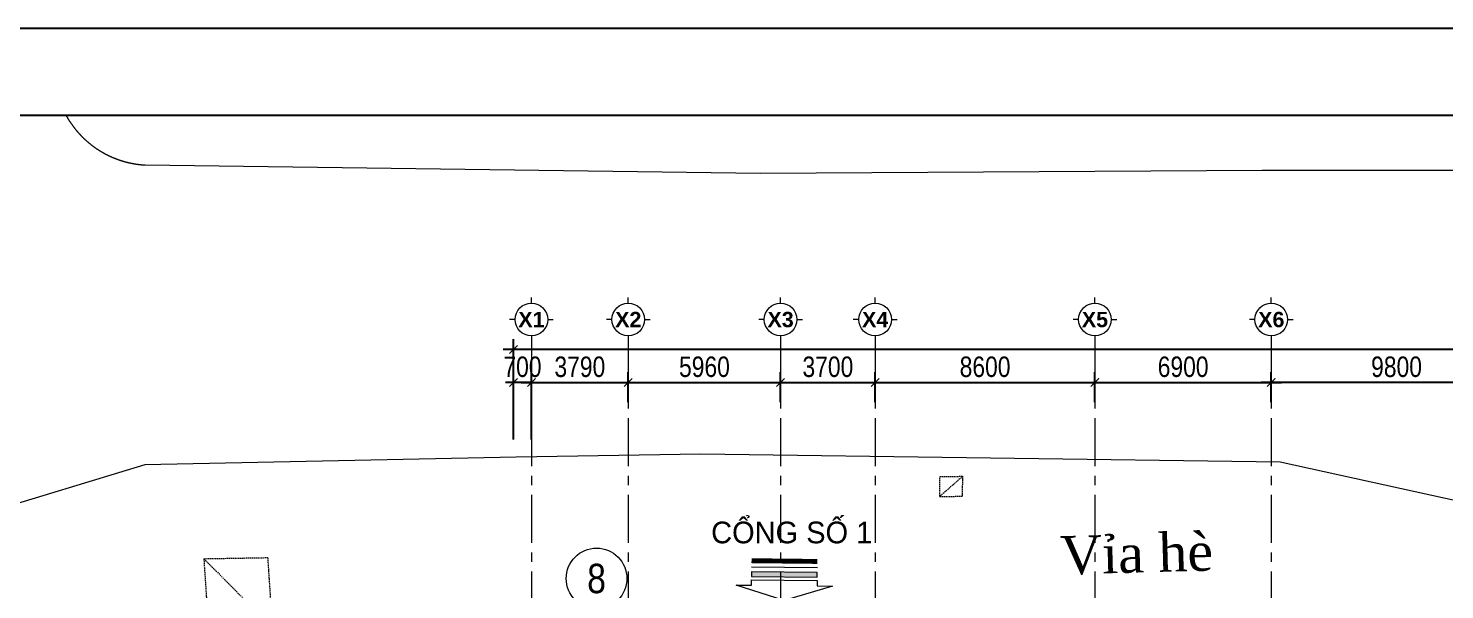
# Model space of a CAD drawing. Header units: millimetres. Extents: x -346728 to 1320345, y -537202 to -385966.
# Drawn here: x 128204 to 183622, y -407916 to -385966 of the extents above; entities that cross this region are included whole.
import ezdxf
from ezdxf.enums import TextEntityAlignment as Align
from ezdxf.xclip import XClip

# ---------------------------------------------------------------- set-up
doc = ezdxf.new("R2010")
doc.units = ezdxf.units.MM
doc.header["$LTSCALE"] = 100
doc.header["$XCLIPFRAME"] = 2
doc.set_wipeout_variables(frame=1)
doc.linetypes.add('NETNHA500', pattern=[0.75, 0.5, -0.25])
doc.linetypes.add('X1326_GLB$0$CENTER', pattern=[2, 1.25, -0.25, 0.25, -0.25])
for name, color, linetype, lineweight in [('0 T KY HIEU', 7, 'Continuous', 9), ('0 T TEXT', 7, 'Continuous', 13), ('LINE', 7, 'Continuous', 13), ('X1326_GLB$0$A-tim', 8, 'X1326_GLB$0$CENTER', 9), ('X1326_GLB$0$Xref-Plan Grid$0$A-kich thuoc', 251, 'Continuous', 13), ('X1326_GLB$0$Xref-Plan Grid$0$A-ky hieu', 7, 'Continuous', 13)]:
    doc.layers.add(name, color=color, linetype=linetype, lineweight=lineweight)
doc.layers.add('NHA', color=3, linetype='NETNHA500')
doc.layers.add('TEXT2', color=8, linetype='Continuous')
doc.styles.add('TEXT2', font='VNTIME.TTF', dxfattribs={"height": 1.5})
doc.styles.add('TOAN - FONT ARIAL', font='Arial_1.ttf', dxfattribs={"width": 0.8})
doc.styles.add('VnAvantH', font='VHAVAN.TTF')
doc.styles.add('VNI-HELSE-CONDENSE', font='VHELVCN.TTF')
doc.styles.add('X1326_GLB$0$Xref-Plan Grid$0$BRG-Chu Hoa', font='Arialbd_1.ttf')
doc.dimstyles.new('X1326_GLB$0$200', dxfattribs={"dimscale": 400, "dimtxt": 2, "dimasz": 0.8, "dimexe": 1, "dimexo": 1, "dimgap": 0.5, "dimtad": 1, "dimdec": 0, "dimzin": 0, "dimdsep": 46, "dimtxsty": 'TOAN - FONT ARIAL', "dimblk": 'ARCHTICK', "dimcen": 0.8, "dimdle": 1, "dimclrd": 7, "dimclre": 7, "dimclrt": 7, "dimadec": 0, "dimazin": 0, "dimtfac": 1, "dimtdec": 0, "dimtix": 1, "dimtmove": 2, "dimatfit": 3, "dimfxl": 1, "dimtolj": 1, "dimtzin": 0, "dimarcsym": 0})

# ---------------------------------------------------------------- blocks, each defined once
blk = doc.blocks.new('_ArchTick')
at = {"color": 0, "linetype": 'ByBlock', "const_width": 0.15}
blk.add_lwpolyline([(-0.5, -0.5), (0.5, 0.5)], dxfattribs=at)
blk = doc.blocks.new('*D656')
at = {"layer": 'DEFPOINTS', "color": 0, "transparency": 16777216}
for p in [(151679, -399814), (147889, -400986, 0), (151679, -400986, 0)]:
    blk.add_point(p, dxfattribs=at)
at = {"layer": 'X1326_GLB$0$Xref-Plan Grid$0$A-kich thuoc', "color": 7, "lineweight": -2, "transparency": 16777216}
for p, q in [((147889, -400586), (147889, -399414)), ((151679, -400586), (151679, -399414)), ((147489, -399814), (152079, -399814))]:
    blk.add_line(p, q, dxfattribs=at)
at = {"layer": 'X1326_GLB$0$Xref-Plan Grid$0$A-kich thuoc', "color": 7, "lineweight": -2, "transparency": 16777216, "xscale": 320, "yscale": 320, "zscale": 320, "rotation": 180}
blk.add_blockref('_ArchTick', (147889, -399814), dxfattribs=at)
at = {"layer": 'X1326_GLB$0$Xref-Plan Grid$0$A-kich thuoc', "color": 7, "lineweight": -2, "transparency": 16777216, "xscale": 320, "yscale": 320, "zscale": 320}
blk.add_blockref('_ArchTick', (151679, -399814), dxfattribs=at)
at = {"layer": 'X1326_GLB$0$Xref-Plan Grid$0$A-kich thuoc', "color": 7, "transparency": 16777216, "insert": (149784, -399205), "char_height": 800, "attachment_point": 5, "style": 'TOAN - FONT ARIAL'}
blk.add_mtext('\\A1;3790', dxfattribs=at)
blk = doc.blocks.new('*D658')
at = {"layer": 'DEFPOINTS', "color": 0, "transparency": 16777216}
for p in [(176839, -399814), (169939, -400986, 0), (176839, -400986, 0)]:
    blk.add_point(p, dxfattribs=at)
at = {"layer": 'X1326_GLB$0$Xref-Plan Grid$0$A-kich thuoc', "color": 7, "lineweight": -2, "transparency": 16777216}
for p, q in [((169939, -400586), (169939, -399414)), ((176839, -400586), (176839, -399414)), ((169539, -399814), (177239, -399814))]:
    blk.add_line(p, q, dxfattribs=at)
at = {"layer": 'X1326_GLB$0$Xref-Plan Grid$0$A-kich thuoc', "color": 7, "lineweight": -2, "transparency": 16777216, "xscale": 320, "yscale": 320, "zscale": 320, "rotation": 180}
blk.add_blockref('_ArchTick', (169939, -399814), dxfattribs=at)
at = {"layer": 'X1326_GLB$0$Xref-Plan Grid$0$A-kich thuoc', "color": 7, "lineweight": -2, "transparency": 16777216, "xscale": 320, "yscale": 320, "zscale": 320}
blk.add_blockref('_ArchTick', (176839, -399814), dxfattribs=at)
at = {"layer": 'X1326_GLB$0$Xref-Plan Grid$0$A-kich thuoc', "color": 7, "transparency": 16777216, "insert": (173389, -399205), "char_height": 800, "attachment_point": 5, "style": 'TOAN - FONT ARIAL'}
blk.add_mtext('\\A1;6900', dxfattribs=at)
blk = doc.blocks.new('*D659')
at = {"layer": 'DEFPOINTS', "color": 0, "transparency": 16777216}
for p in [(169939, -399814), (161339, -400986, 0), (169939, -400986, 0)]:
    blk.add_point(p, dxfattribs=at)
at = {"layer": 'X1326_GLB$0$Xref-Plan Grid$0$A-kich thuoc', "color": 7, "lineweight": -2, "transparency": 16777216}
for p, q in [((161339, -400586), (161339, -399414)), ((169939, -400586), (169939, -399414)), ((160939, -399814), (170339, -399814))]:
    blk.add_line(p, q, dxfattribs=at)
at = {"layer": 'X1326_GLB$0$Xref-Plan Grid$0$A-kich thuoc', "color": 7, "lineweight": -2, "transparency": 16777216, "xscale": 320, "yscale": 320, "zscale": 320, "rotation": 180}
blk.add_blockref('_ArchTick', (161339, -399814), dxfattribs=at)
at = {"layer": 'X1326_GLB$0$Xref-Plan Grid$0$A-kich thuoc', "color": 7, "lineweight": -2, "transparency": 16777216, "xscale": 320, "yscale": 320, "zscale": 320}
blk.add_blockref('_ArchTick', (169939, -399814), dxfattribs=at)
at = {"layer": 'X1326_GLB$0$Xref-Plan Grid$0$A-kich thuoc', "color": 7, "transparency": 16777216, "insert": (165639, -399205), "char_height": 800, "attachment_point": 5, "style": 'TOAN - FONT ARIAL'}
blk.add_mtext('\\A1;8600', dxfattribs=at)
blk = doc.blocks.new('*D660')
at = {"layer": 'DEFPOINTS', "color": 0, "transparency": 16777216}
for p in [(161339, -399814), (157639, -400986, 0), (161339, -400986, 0)]:
    blk.add_point(p, dxfattribs=at)
at = {"layer": 'X1326_GLB$0$Xref-Plan Grid$0$A-kich thuoc', "color": 7, "lineweight": -2, "transparency": 16777216}
for p, q in [((157639, -400586), (157639, -399414)), ((161339, -400586), (161339, -399414)), ((157239, -399814), (161739, -399814))]:
    blk.add_line(p, q, dxfattribs=at)
at = {"layer": 'X1326_GLB$0$Xref-Plan Grid$0$A-kich thuoc', "color": 7, "lineweight": -2, "transparency": 16777216, "xscale": 320, "yscale": 320, "zscale": 320, "rotation": 180}
blk.add_blockref('_ArchTick', (157639, -399814), dxfattribs=at)
at = {"layer": 'X1326_GLB$0$Xref-Plan Grid$0$A-kich thuoc', "color": 7, "lineweight": -2, "transparency": 16777216, "xscale": 320, "yscale": 320, "zscale": 320}
blk.add_blockref('_ArchTick', (161339, -399814), dxfattribs=at)
at = {"layer": 'X1326_GLB$0$Xref-Plan Grid$0$A-kich thuoc', "color": 7, "transparency": 16777216, "insert": (159489, -399205), "char_height": 800, "attachment_point": 5, "style": 'TOAN - FONT ARIAL'}
blk.add_mtext('\\A1;3700', dxfattribs=at)
blk = doc.blocks.new('*D661')
at = {"layer": 'DEFPOINTS', "color": 0, "transparency": 16777216}
for p in [(147189, -398521), (147189, -400706, 0), (236189, -400693, 0)]:
    blk.add_point(p, dxfattribs=at)
at = {"layer": 'X1326_GLB$0$Xref-Plan Grid$0$A-kich thuoc', "color": 7, "lineweight": -2, "transparency": 16777216}
for p, q in [((147189, -400306), (147189, -398121)), ((236189, -400293), (236189, -398121)), ((236589, -398521), (146789, -398521))]:
    blk.add_line(p, q, dxfattribs=at)
at = {"layer": 'X1326_GLB$0$Xref-Plan Grid$0$A-kich thuoc', "color": 7, "lineweight": -2, "transparency": 16777216, "xscale": 320, "yscale": 320, "zscale": 320, "rotation": 180}
blk.add_blockref('_ArchTick', (147189, -398521), dxfattribs=at)
at = {"layer": 'X1326_GLB$0$Xref-Plan Grid$0$A-kich thuoc', "color": 7, "lineweight": -2, "transparency": 16777216, "xscale": 320, "yscale": 320, "zscale": 320}
blk.add_blockref('_ArchTick', (236189, -398521), dxfattribs=at)
at = {"layer": 'X1326_GLB$0$Xref-Plan Grid$0$A-kich thuoc', "color": 7, "transparency": 16777216, "insert": (191689, -397912), "char_height": 800, "attachment_point": 5, "style": 'TOAN - FONT ARIAL'}
blk.add_mtext('\\A1;89000', dxfattribs=at)
blk = doc.blocks.new('*U241')
for p, q in [((0, 3.19), (0, 4.28)), ((-3.19, 0), (-4.28, 0)), ((3.19, 0), (4.28, 0)), ((0, -3.19), (0, -4.28))]:
    blk.add_line(p, q)
blk.add_circle((0, 0), 3.19)
at = {"color": 7, "style": 'X1326_GLB$0$Xref-Plan Grid$0$BRG-Chu Hoa'}
blk.add_attdef('1', text='', height=3, dxfattribs=at).set_placement((0, 0), align=Align.MIDDLE_CENTER)
blk = doc.blocks.new('*U242')
for p, q in [((0, 3.19), (0, 4.28)), ((-3.19, 0), (-4.28, 0)), ((3.19, 0), (4.28, 0)), ((0, -3.19), (0, -4.28))]:
    blk.add_line(p, q)
blk.add_circle((0, 0), 3.19)
at = {"color": 7, "style": 'X1326_GLB$0$Xref-Plan Grid$0$BRG-Chu Hoa'}
blk.add_attdef('1', text='', height=3, dxfattribs=at).set_placement((0, 0), align=Align.MIDDLE_CENTER)
blk = doc.blocks.new('*U243')
for p, q in [((0, 3.19), (0, 4.28)), ((-3.19, 0), (-4.28, 0)), ((3.19, 0), (4.28, 0)), ((0, -3.19), (0, -4.28))]:
    blk.add_line(p, q)
blk.add_circle((0, 0), 3.19)
at = {"color": 7, "style": 'X1326_GLB$0$Xref-Plan Grid$0$BRG-Chu Hoa'}
blk.add_attdef('1', text='', height=3, dxfattribs=at).set_placement((0, 0), align=Align.MIDDLE_CENTER)
blk = doc.blocks.new('*U244')
for p, q in [((0, 3.19), (0, 4.28)), ((-3.19, 0), (-4.28, 0)), ((3.19, 0), (4.28, 0)), ((0, -3.19), (0, -4.28))]:
    blk.add_line(p, q)
blk.add_circle((0, 0), 3.19)
at = {"color": 7, "style": 'X1326_GLB$0$Xref-Plan Grid$0$BRG-Chu Hoa'}
blk.add_attdef('1', text='', height=3, dxfattribs=at).set_placement((0, 0), align=Align.MIDDLE_CENTER)
blk = doc.blocks.new('*D434')
at = {"layer": 'DEFPOINTS', "color": 0, "transparency": 16777216}
for p in [(176839, -399814), (176839, -400986, 0), (186639, -400986, 0)]:
    blk.add_point(p, dxfattribs=at)
at = {"layer": 'X1326_GLB$0$Xref-Plan Grid$0$A-kich thuoc', "color": 7, "lineweight": -2, "transparency": 16777216}
for p, q in [((176839, -400586), (176839, -399414)), ((186639, -400586), (186639, -399414)), ((187039, -399814), (176439, -399814))]:
    blk.add_line(p, q, dxfattribs=at)
at = {"layer": 'X1326_GLB$0$Xref-Plan Grid$0$A-kich thuoc', "color": 7, "lineweight": -2, "transparency": 16777216, "xscale": 320, "yscale": 320, "zscale": 320, "rotation": 180}
blk.add_blockref('_ArchTick', (176839, -399814), dxfattribs=at)
at = {"layer": 'X1326_GLB$0$Xref-Plan Grid$0$A-kich thuoc', "color": 7, "lineweight": -2, "transparency": 16777216, "xscale": 320, "yscale": 320, "zscale": 320}
blk.add_blockref('_ArchTick', (186639, -399814), dxfattribs=at)
at = {"layer": 'X1326_GLB$0$Xref-Plan Grid$0$A-kich thuoc', "color": 7, "transparency": 16777216, "insert": (181739, -399205), "char_height": 800, "attachment_point": 5, "style": 'TOAN - FONT ARIAL'}
blk.add_mtext('\\A1;9800', dxfattribs=at)
blk = doc.blocks.new('*D680')
at = {"layer": 'DEFPOINTS', "color": 0, "transparency": 16777216}
for p in [(147189, -399814), (147189, -402439, 0), (147889, -402439, 0)]:
    blk.add_point(p, dxfattribs=at)
at = {"layer": 'X1326_GLB$0$Xref-Plan Grid$0$A-kich thuoc', "color": 7, "lineweight": -2, "transparency": 16777216}
for p, q in [((147189, -402039), (147189, -399414)), ((147889, -402039), (147889, -399414)), ((147189, -399814), (146869, -399814)), ((147889, -399814), (147189, -399814)), ((147889, -399814), (148209, -399814))]:
    blk.add_line(p, q, dxfattribs=at)
at = {"layer": 'X1326_GLB$0$Xref-Plan Grid$0$A-kich thuoc', "color": 7, "lineweight": -2, "transparency": 16777216, "xscale": 320, "yscale": 320, "zscale": 320}
blk.add_blockref('_ArchTick', (147189, -399814), dxfattribs=at)
at = {"layer": 'X1326_GLB$0$Xref-Plan Grid$0$A-kich thuoc', "color": 7, "lineweight": -2, "transparency": 16777216, "xscale": 320, "yscale": 320, "zscale": 320, "rotation": 180}
blk.add_blockref('_ArchTick', (147889, -399814), dxfattribs=at)
at = {"layer": 'X1326_GLB$0$Xref-Plan Grid$0$A-kich thuoc', "color": 7, "transparency": 16777216, "insert": (147539, -399205), "char_height": 800, "attachment_point": 5, "style": 'TOAN - FONT ARIAL'}
blk.add_mtext('\\A1;700', dxfattribs=at)
blk = doc.blocks.new('*U255')
for p, q in [((0, 3.19), (0, 4.28)), ((-3.19, 0), (-4.28, 0)), ((3.19, 0), (4.28, 0)), ((0, -3.19), (0, -4.28))]:
    blk.add_line(p, q)
blk.add_circle((0, 0), 3.19)
at = {"color": 7, "style": 'X1326_GLB$0$Xref-Plan Grid$0$BRG-Chu Hoa'}
blk.add_attdef('1', text='', height=3, dxfattribs=at).set_placement((0, 0), align=Align.MIDDLE_CENTER)
blk = doc.blocks.new('*D688')
at = {"layer": 'DEFPOINTS', "color": 0, "transparency": 16777216}
for p in [(157639, -399814), (151679, -400986, 0), (157639, -400986, 0)]:
    blk.add_point(p, dxfattribs=at)
at = {"layer": 'X1326_GLB$0$Xref-Plan Grid$0$A-kich thuoc', "color": 7, "lineweight": -2, "transparency": 16777216}
for p, q in [((151679, -400586), (151679, -399414)), ((157639, -400586), (157639, -399414)), ((151279, -399814), (158039, -399814))]:
    blk.add_line(p, q, dxfattribs=at)
at = {"layer": 'X1326_GLB$0$Xref-Plan Grid$0$A-kich thuoc', "color": 7, "lineweight": -2, "transparency": 16777216, "xscale": 320, "yscale": 320, "zscale": 320, "rotation": 180}
blk.add_blockref('_ArchTick', (151679, -399814), dxfattribs=at)
at = {"layer": 'X1326_GLB$0$Xref-Plan Grid$0$A-kich thuoc', "color": 7, "lineweight": -2, "transparency": 16777216, "xscale": 320, "yscale": 320, "zscale": 320}
blk.add_blockref('_ArchTick', (157639, -399814), dxfattribs=at)
at = {"layer": 'X1326_GLB$0$Xref-Plan Grid$0$A-kich thuoc', "color": 7, "transparency": 16777216, "insert": (154659, -399205), "char_height": 800, "attachment_point": 5, "style": 'TOAN - FONT ARIAL'}
blk.add_mtext('\\A1;5960', dxfattribs=at)
blk = doc.blocks.new('*U265')
for p, q in [((0, 3.19), (0, 4.28)), ((-3.19, 0), (-4.28, 0)), ((3.19, 0), (4.28, 0)), ((0, -3.19), (0, -4.28))]:
    blk.add_line(p, q)
blk.add_circle((0, 0), 3.19)
at = {"color": 7, "style": 'X1326_GLB$0$Xref-Plan Grid$0$BRG-Chu Hoa'}
blk.add_attdef('1', text='', height=3, dxfattribs=at).set_placement((0, 0), align=Align.MIDDLE_CENTER)
blk = doc.blocks.new('LVL-KHUNGTEN')
blk.add_lwpolyline([(61073, 41093), (119124, 41093), (119124, 62), (61073, 62)], close=True)
at = {"layer": 'DEFPOINTS'}
blk.add_line((61073, 41093), (119124, 41093), dxfattribs=at)
blk = doc.blocks.new('mb duong hh')
at = {"layer": 'LINE', "color": 252, "lineweight": 9}
for p, q in [((-29440, 112670), (-5359, 112353)), ((-5359, 112353), (14268, 112471)), ((14268, 112471), (34799, 112447)), ((24952, 98847), (14977, 101049))]:
    blk.add_line(p, q, dxfattribs=at)
blk.add_lwpolyline([(14977, 101049), (-7702, 101358), (-14927, 101246), (-29449, 100943), (-35818, 99008), (-40020, 95429), (-42101, 92117), (-42609, 87567), (-42104, 81482), (-40823, 74903), (-34507, 57500), (-12505, -1540), (-11062, -5026), (-1334, -3647), (4526, -1388), (38515, 14361), (36944, 16828)], dxfattribs=at)
blk.add_arc((-29227, 116445), 3782, 91.7333, 266.7599, dxfattribs=at)
at = {"layer": 'NHA', "color": 252, "lineweight": 9}
for p, q in [((2553, 100495), (1650, 99707)), ((1650, 99707), (1662, 100487)), ((1662, 100487), (2553, 100495)), ((2542, 99714), (2553, 100495)), ((1650, 99707), (2542, 99714)), ((-27144, 97272), (-24647, 97316)), ((-27144, 97272), (-26961, 94539)), ((-27144, 97272), (-24464, 94583)), ((-24647, 97316), (-24464, 94583))]:
    blk.add_line(p, q, dxfattribs=at)
at = {"layer": 'TEXT2', "color": 252, "lineweight": 9, "style": 'TEXT2'}
blk.add_text('VØa hÌ', height=1500.5, rotation=1.5213, dxfattribs=at).set_placement((6385, 96653))
blk = doc.blocks.new('T STT')
at = {"color": 7, "linetype": 'Continuous'}
blk.add_wipeout([(376644, 277984), (376756, 277976), (376879, 277949), (377025, 277888), (377156, 277799), (377266, 277687), (377334, 277588), (377398, 277451), (377433, 277317), (377444, 277184), (377433, 277051), (377404, 276935), (377365, 276838), (377294, 276718), (377203, 276612), (377122, 276543), (377011, 276473), (376888, 276422), (376741, 276390), (376644, 276384), (376532, 276392), (376392, 276425), (376245, 276491), (376127, 276573), (376049, 276649), (375987, 276727), (375927, 276828), (375876, 276960), (375853, 277065), (375844, 277184), (375850, 277284), (375877, 277411), (375908, 277499), (375964, 277605), (376040, 277709), (376130, 277798), (376216, 277860), (376313, 277912), (376426, 277954), (376557, 277979)], dxfattribs=at)
at = {"layer": '0 T KY HIEU', "color": 7}
blk.add_circle((376644, 277184), 800, dxfattribs=at)
at = {"layer": '0 T TEXT', "color": 7, "style": 'VNI-HELSE-CONDENSE'}
blk.add_attdef('0', text='', height=750, dxfattribs=at).set_placement((376644, 277184), align=Align.MIDDLE_CENTER)
blk = doc.blocks.new('T MUI TEN GATE')
at = {"layer": '0 T KY HIEU', "ltscale": 2000, "true_color": 0xff0505}
blk.add_hatch(color=1, dxfattribs=at).paths.add_polyline_path([(374812, 297915), (374812, 298224), (378999, 298224), (378999, 297915)])
at = {"layer": '0 T KY HIEU', "color": 1, "ltscale": 60, "true_color": 0xff0505}
blk.add_line((374812, 298517), (379013, 298517), dxfattribs=at)
at = {"layer": '0 T KY HIEU', "color": 1, "ltscale": 60, "true_color": 0xff0505, "const_width": 311}
blk.add_lwpolyline([(374812, 298925), (379010, 298925)], dxfattribs=at)
at = {"layer": '0 T KY HIEU', "color": 1, "ltscale": 2000, "true_color": 0xff0505}
for points in [[(373843, 297367), (376912, 296411), (379969, 297367), (378999, 297367), (378999, 297704), (374812, 297704), (374812, 297367), (373843, 297367)], [(374812, 297915), (374812, 298224), (378999, 298224), (378999, 297915), (374812, 297915)]]:
    blk.add_lwpolyline(points, dxfattribs=at)
blk = doc.blocks.new('MB HANG RAO TAM')
ref = blk.add_blockref('T STT', (-556229, -333752, -2472), dxfattribs=dict(xscale=1.483571909629973, yscale=1.483571909629973, zscale=1.483571909629973))
ref.add_attrib('0', '8', dxfattribs={"layer": '0 T TEXT', "color": 7, "height": 1150, "style": 'VNI-HELSE-CONDENSE'}).set_placement((2549, 77471, -2472), align=Align.MIDDLE_CENTER)
at = {"layer": '0 T KY HIEU', "extrusion": (-0.005274, -4.61231e-05, 0.999986), "xscale": -0.6145906749362812, "yscale": 0.6145908580693612, "zscale": 0.6145906699384204, "rotation": 359.3651409691327}
blk.add_blockref('T MUI TEN GATE', (239527, -108121, 5496), dxfattribs=at)
at = {"style": 'VnAvantH'}
blk.add_text('CæNG Sè 1', height=848.5, dxfattribs=at).set_placement((7033, 78845, -2472))

msp = doc.modelspace()

# ---------------------------------------------------------------- linework, layer by layer
at = {"layer": 'X1326_GLB$0$A-tim', "ltscale": 15}
for p, q in [((147888.6, -398208.6, -1404.9), (147888.6, -512162.7, -1404.9)), ((151678.6, -398208.6, -1404.9), (151678.6, -512162.7, -1404.9)), ((157638.6, -398208.6, -1404.9), (157638.6, -512162.7, -1404.9)), ((161338.6, -398208.6, -1404.9), (161338.6, -512162.7, -1404.9)), ((169938.6, -398208.6, -1404.9), (169938.6, -512162.7, -1404.9)), ((176838.6, -398208.6, -1404.9), (176838.6, -512162.7, -1404.9))]:
    msp.add_line(p, q, dxfattribs=at)

# ---------------------------------------------------------------- block references
at = {"extrusion": (0.00597, -2.28885e-18, 0.999982), "xscale": 3.385207865094198, "yscale": 3.385207865094198, "zscale": 3.385207865094198}
msp.add_blockref('LVL-KHUNGTEN', (-107243.5, -525073.6, -287.1), dxfattribs=at)
ref = msp.add_blockref('mb duong hh', (162214.1, -503978, 0))
XClip(ref).set_block_clipping_path([(-58962.6888090824, -15358.4345334051), (108047.3313388755, 114603.0144500207)])
at = {"layer": 'X1326_GLB$0$Xref-Plan Grid$0$A-ky hieu', "xscale": 200, "yscale": 200, "zscale": 200}
for name, p, values in [('*U241', (147888.6, -397351.8, -1404.9), {'1': 'X1'}), ('*U255', (151678.6, -397351.8, -1404.9), {'1': 'X2'}), ('*U265', (157638.6, -397351.8, -1404.9), {'1': 'X3'}), ('*U242', (161338.6, -397351.8, -1404.9), {'1': 'X4'}), ('*U243', (169938.6, -397351.8, -1404.9), {'1': 'X5'}), ('*U244', (176838.6, -397351.8, -1404.9), {'1': 'X6'})]:
    msp.add_blockref(name, p, dxfattribs=at).add_auto_attribs(values)

# ---------------------------------------------------------------- dimensions: what is measured, and where the dimension line sits
at = {"layer": 'X1326_GLB$0$Xref-Plan Grid$0$A-kich thuoc'}
for base, p1, p2, picture, middle in [((147188.6, -398520.8, -1404.9), (236188.6, -400693.4, -1404.9), (147188.6, -400705.5, -1404.9), '*D661', (191688.6, -397912.3, -1404.9)), ((147188.6, -399813.6, -1404.9), (147888.6, -402439.1, -1404.9), (147188.6, -402439.1, -1404.9), '*D680', (147538.6, -399205.2, -1404.9)), ((151678.6, -399813.6, -1404.9), (147888.6, -400986.3, -1404.9), (151678.6, -400986.3, -1404.9), '*D656', (149783.6, -399204.9, -1404.9)), ((157638.6, -399813.6, -1404.9), (151678.6, -400986.3, -1404.9), (157638.6, -400986.3, -1404.9), '*D688', (154658.6, -399205.2, -1404.9)), ((161338.6, -399813.6, -1404.9), (157638.6, -400986.3, -1404.9), (161338.6, -400986.3, -1404.9), '*D660', (159488.6, -399204.9, -1404.9)), ((169938.6, -399813.6, -1404.9), (161338.6, -400986.3, -1404.9), (169938.6, -400986.3, -1404.9), '*D659', (165638.6, -399205.2, -1404.9)), ((176838.6, -399813.6, -1404.9), (169938.6, -400986.3, -1404.9), (176838.6, -400986.3, -1404.9), '*D658', (173388.6, -399205.2, -1404.9)), ((176838.6, -399813.6, -1404.9), (186638.6, -400986.3, -1404.9), (176838.6, -400986.3, -1404.9), '*D434', (181738.6, -399205.2, -1404.9))]:
    dim = msp.add_linear_dim(base=base, p1=p1, p2=p2, dimstyle='X1326_GLB$0$200', dxfattribs=at)
    dim.commit()
    dim.dimension.update_dxf_attribs({"geometry": picture, "text_midpoint": middle})

# ---------------------------------------------------------------- next in the draw order: block references
msp.add_blockref('MB HANG RAO TAM', (147888.6, -484948.9, 0))

doc.saveas('drawing.dxf')
